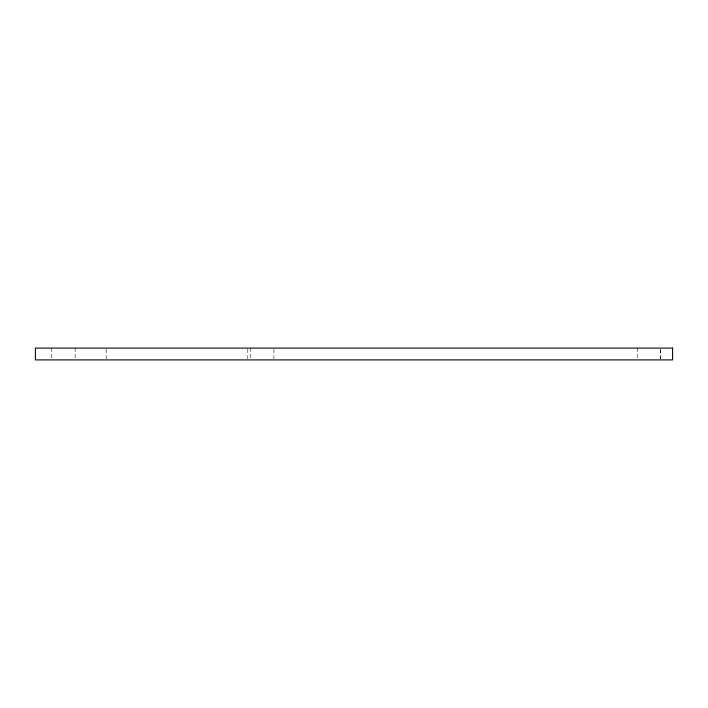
<?xml version="1.0" encoding="UTF-8"?>
<svg xmlns="http://www.w3.org/2000/svg" width="708" height="708" viewBox="0 0 708 708"><rect width="100%" height="100%" fill="white"/><g stroke="black" fill="none" stroke-linecap="round" stroke-linejoin="round"><path stroke-width="0.53" stroke-dasharray="3.54 2.66" d="M637.28 348.097L637.253 358.823M273.908 349.177L273.908 358.823M250.305 348.097L250.305 358.823M247.8 349.177L247.8 358.823M106.2 349.177L106.2 358.823M75.137 348.097L75.137 358.823M51.56 348.097L51.56 358.823M660.75 358.823L660.75 348.097L660.723 358.823"/><path stroke-width="1.06" d="M672.6 348.097L35.4 348.097L35.4 359.903L672.6 359.903L672.6 348.097"/></g></svg>
